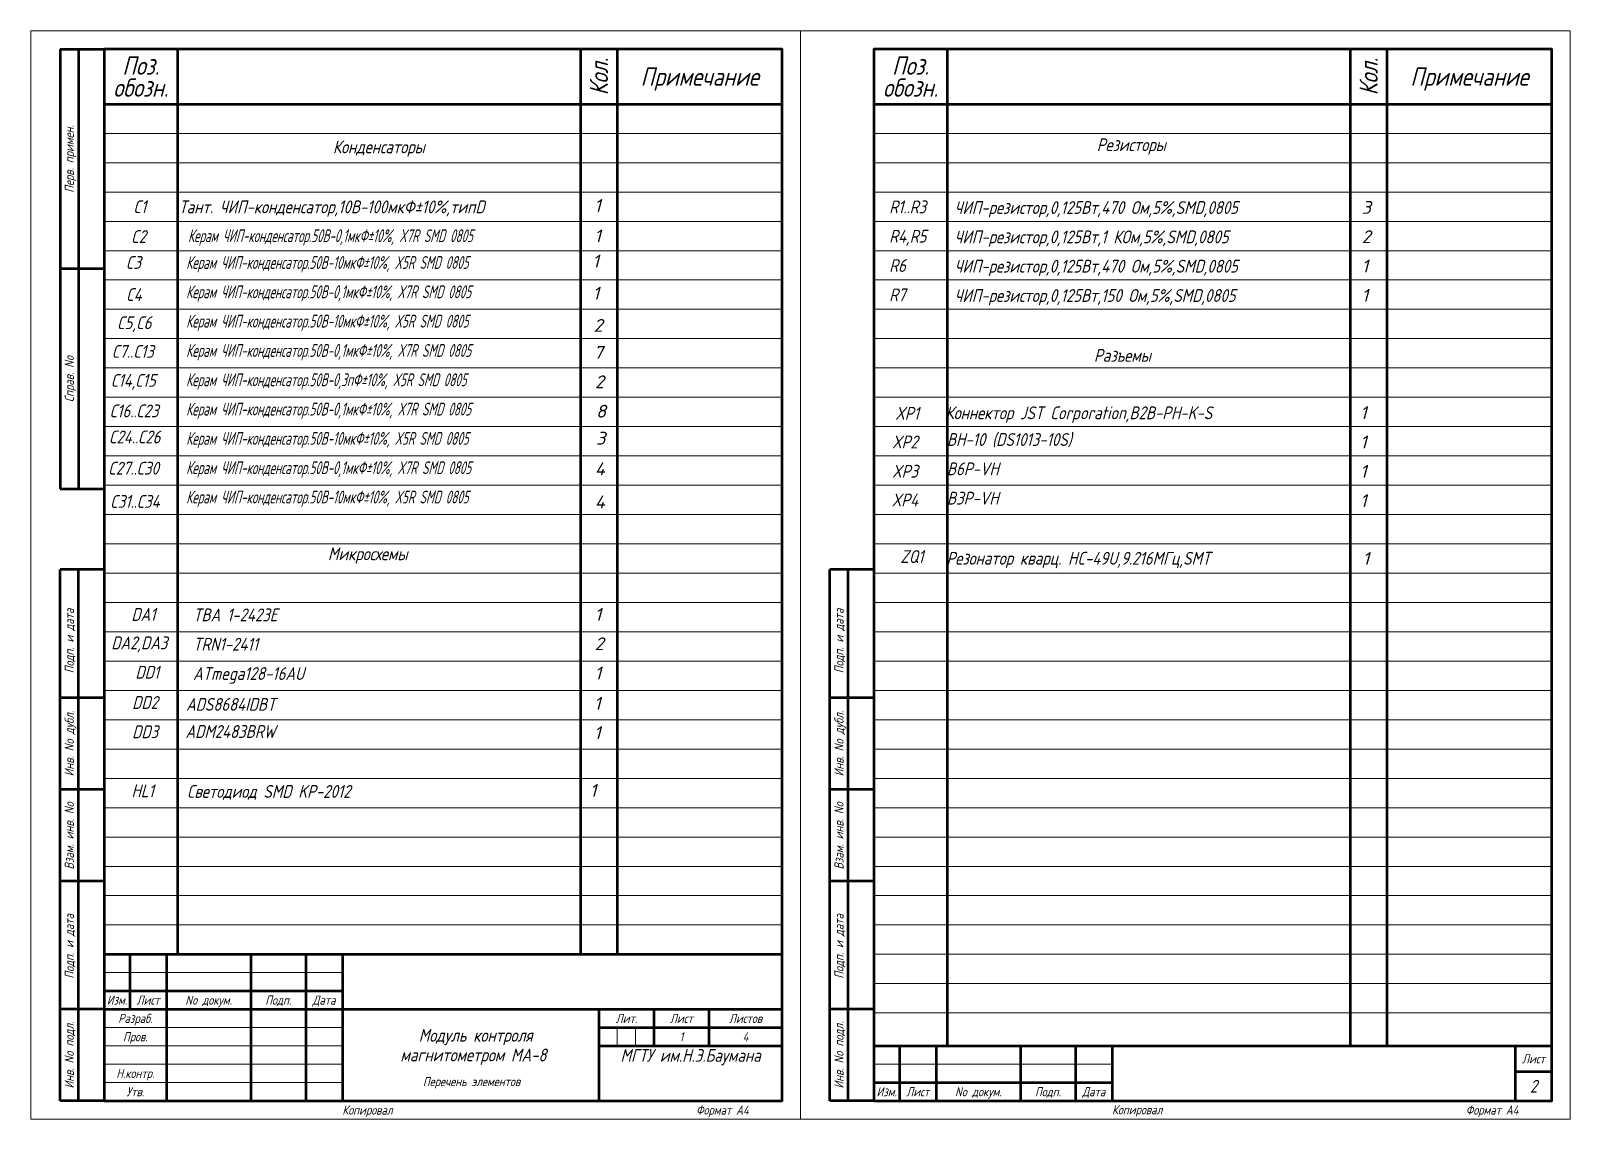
# Model space of a CAD drawing. Header units: millimetres. Extents: x 362 to 1396, y -318 to 102.
# Drawn here: x 976.4 to 1396.4, y -249.7 to 47.3 of the extents above; entities that cross this region are included whole.
import ezdxf
from ezdxf.enums import TextEntityAlignment as Align

# ---------------------------------------------------------------- set-up
doc = ezdxf.new("R2010")
doc.units = ezdxf.units.MM
for name, color, linetype, lineweight in [('OSN25', 2, 'Continuous', 20), ('OSN50', 3, 'Continuous', 50), ('TEXT', 1, 'Continuous', 30)]:
    doc.layers.add(name, color=color, linetype=linetype, lineweight=lineweight)
doc.styles.add('E', font='simplex.shx', dxfattribs={"width": 0.8, "oblique": 15})
doc.styles.add('E1', font='simplex.shx', dxfattribs={"oblique": 15})

msp = doc.modelspace()

# ---------------------------------------------------------------- linework, layer by layer
at = {"layer": 'OSN25'}
for p, q in [((996.42, 19.29), (1181.42, 19.29)), ((1206.42, 19.29), (1391.42, 19.29)), ((996.42, 11.29), (1181.42, 11.29)), ((1206.42, 11.29), (1391.42, 11.29)), ((996.42, 3.29), (1181.42, 3.29)), ((1206.42, 3.29), (1391.42, 3.29)), ((996.42, -4.71), (1181.42, -4.71)), ((1206.42, -4.71), (1391.42, -4.71)), ((996.42, -12.71), (1181.42, -12.71)), ((1206.42, -12.71), (1391.42, -12.71)), ((996.42, -20.71), (1181.42, -20.71)), ((1206.42, -20.71), (1391.42, -20.71)), ((996.42, -28.71), (1181.42, -28.71)), ((1206.42, -28.71), (1391.42, -28.71)), ((996.42, -36.71), (1181.42, -36.71)), ((1206.42, -36.71), (1391.42, -36.71)), ((996.42, -44.71), (1181.42, -44.71)), ((1206.42, -44.71), (1391.42, -44.71)), ((996.42, -52.71), (1181.42, -52.71)), ((1206.42, -52.71), (1391.42, -52.71)), ((996.42, -60.71), (1181.42, -60.71)), ((1206.42, -60.71), (1391.42, -60.71)), ((996.42, -68.71), (1181.42, -68.71)), ((1206.42, -68.71), (1391.42, -68.71)), ((996.42, -76.71), (1181.42, -76.71)), ((1206.42, -76.71), (1391.42, -76.71)), ((996.42, -84.71), (1181.42, -84.71)), ((1206.42, -84.71), (1391.42, -84.71)), ((996.42, -92.71), (1181.42, -92.71)), ((1206.42, -92.71), (1391.42, -92.71)), ((996.42, -100.71), (1181.42, -100.71)), ((1206.42, -100.71), (1391.42, -100.71)), ((996.42, -108.71), (1181.42, -108.71)), ((1206.42, -108.71), (1391.42, -108.71)), ((996.42, -116.71), (1181.42, -116.71)), ((1206.42, -116.71), (1391.42, -116.71)), ((996.42, -124.71), (1181.42, -124.71)), ((1206.42, -124.71), (1391.42, -124.71)), ((996.42, -132.71), (1181.42, -132.71)), ((1206.42, -132.71), (1391.42, -132.71)), ((996.42, -140.71), (1181.42, -140.71)), ((1206.42, -140.71), (1391.42, -140.71)), ((996.42, -148.71), (1181.42, -148.71)), ((1206.42, -148.71), (1391.42, -148.71)), ((996.42, -156.71), (1181.42, -156.71)), ((1206.42, -156.71), (1391.42, -156.71)), ((996.42, -164.71), (1181.42, -164.71)), ((1206.42, -164.71), (1391.42, -164.71)), ((996.42, -172.71), (1181.42, -172.71)), ((1206.42, -172.71), (1391.42, -172.71)), ((996.42, -180.71), (1181.42, -180.71)), ((1206.42, -180.71), (1391.42, -180.71)), ((996.42, -188.71), (1181.42, -188.71)), ((1206.42, -188.71), (1391.42, -188.71)), ((996.42, -196.71), (1181.42, -196.71)), ((1206.42, -196.71), (1391.42, -196.71)), ((1206.42, -204.71), (1391.42, -204.71)), ((996.42, -209.71), (1061.42, -209.71)), ((1206.42, -212.71), (1391.42, -212.71)), ((1206.42, -220.71), (1391.42, -220.71)), ((996.42, -224.71), (1061.42, -224.71)), ((1136.42, -224.71), (1136.42, -229.71)), ((1141.42, -224.71), (1141.42, -229.71)), ((996.42, -229.71), (1061.42, -229.71)), ((996.42, -234.71), (1061.42, -234.71)), ((1206.42, -234.71), (1271.42, -234.71)), ((996.42, -239.71), (1061.42, -239.71))]:
    msp.add_line(p, q, dxfattribs=at)
for points in [[(976.42, -249.71), (1186.42, -249.71), (1186.42, 47.29), (976.42, 47.29)], [(1186.42, -249.71), (1396.42, -249.71), (1396.42, 47.29), (1186.42, 47.29)]]:
    msp.add_lwpolyline(points, close=True, dxfattribs=at)
at = {"layer": 'OSN50'}
for p, q in [((984.42, 42.29), (996.42, 42.29)), ((989.42, 42.29), (989.42, -77.71)), ((1016.42, 42.29), (1016.42, -204.71)), ((1126.42, 42.29), (1126.42, -204.71)), ((1136.42, 42.29), (1136.42, -204.71)), ((1226.42, 42.29), (1226.42, -229.71)), ((1336.42, 42.29), (1336.42, -229.71)), ((1346.42, 42.29), (1346.42, -229.71)), ((996.42, 27.29), (1181.42, 27.29)), ((1206.42, 27.29), (1391.42, 27.29)), ((989.42, -244.71), (989.42, -99.71)), ((1199.42, -244.71), (1199.42, -99.71)), ((996.42, -204.71), (1181.42, -204.71)), ((1003.42, -204.71), (1003.42, -219.71)), ((1013.42, -204.71), (1013.42, -244.71)), ((1036.42, -204.71), (1036.42, -244.71)), ((1051.42, -204.71), (1051.42, -244.71)), ((1061.42, -204.71), (1061.42, -244.71)), ((996.42, -214.71), (1061.42, -214.71)), ((996.42, -219.71), (1061.42, -219.71)), ((1061.42, -219.71), (1181.42, -219.71)), ((1131.42, -219.71), (1131.42, -244.71)), ((1146.42, -219.71), (1146.42, -229.71)), ((1161.42, -219.71), (1161.42, -229.71)), ((1131.42, -224.71), (1181.42, -224.71)), ((1131.42, -229.71), (1181.42, -229.71)), ((1206.42, -229.71), (1391.42, -229.71)), ((1213.42, -229.71), (1213.42, -244.71)), ((1223.42, -229.71), (1223.42, -244.71)), ((1246.42, -229.71), (1246.42, -244.71)), ((1261.42, -229.71), (1261.42, -244.71)), ((1271.42, -229.71), (1271.42, -244.71)), ((1381.42, -229.71), (1381.42, -244.71)), ((1381.42, -236.71), (1391.42, -236.71)), ((1206.42, -239.71), (1271.42, -239.71))]:
    msp.add_line(p, q, dxfattribs=at)
for points in [[(984.42, 42.29), (984.42, -77.71)], [(996.42, -17.71), (984.42, -17.71)], [(984.42, -77.71), (996.42, -77.71)], [(996.42, -99.71), (984.42, -99.71)], [(984.42, -244.71), (984.42, -99.71)], [(1194.42, -244.71), (1194.42, -99.71)], [(1206.42, -99.71), (1194.42, -99.71)], [(996.42, -134.71), (984.42, -134.71)], [(1206.42, -134.71), (1194.42, -134.71)], [(996.42, -159.71), (984.42, -159.71)], [(1206.42, -159.71), (1194.42, -159.71)], [(996.42, -184.71), (984.42, -184.71)], [(1206.42, -184.71), (1194.42, -184.71)], [(996.42, -219.71), (984.42, -219.71)], [(1206.42, -219.71), (1194.42, -219.71)], [(996.42, -244.71), (984.42, -244.71)], [(1206.42, -244.71), (1194.42, -244.71)]]:
    msp.add_lwpolyline(points, dxfattribs=at)
for points in [[(996.42, -244.71), (1181.42, -244.71), (1181.42, 42.29), (996.42, 42.29)], [(1206.42, -244.71), (1391.42, -244.71), (1391.42, 42.29), (1206.42, 42.29)]]:
    msp.add_lwpolyline(points, close=True, dxfattribs=at)

# ---------------------------------------------------------------- texts
at = {"layer": 'TEXT', "style": 'E', "oblique": 15, "width": 0.8}
for s, height, p in [('Поз.', 5, (1006.42, 37.79)), ('Поз.', 5, (1216.42, 37.79)), ('обозн.', 5, (1006.42, 31.79)), ('Примечание', 5, (1158.92, 34.79)), ('обозн.', 5, (1216.42, 31.79)), ('Примечание', 5, (1368.92, 34.79)), ('Конденсаторы', 3.5, (1071.38, 15.61)), ('Резисторы', 3.5, (1276.66, 16.2)), ('Разъемы', 3.5, (1274.24, -41.29)), ('Микросхемы', 3.5, (1068.34, -95.43)), ('Изм.', 2.5, (999.92, -217.21)), ('Лист', 2.5, (1008.42, -217.21)), ('No докум.', 2.5, (1024.92, -217.21)), ('Подп.', 2.5, (1043.92, -217.21)), ('Дата', 2.5, (1056.42, -217.21)), ('Разраб.', 2.5, (1004.92, -222.21)), ('Лит.', 2.5, (1138.92, -222.21)), ('Лист', 2.5, (1153.92, -222.21)), ('Листов', 2.5, (1171.42, -222.21)), ('Пров.', 2.5, (1004.92, -227.21)), ('Модуль контроля', 3.5, (1097.79, -226.81)), ('1', 2.5, (1153.92, -227.21)), ('4', 2.5, (1171.42, -227.21)), ('магнитометром МА-8', 3.5, (1097.18, -232.18)), ('МГТУ им.Н.Э.Баумана', 3.5, (1156.42, -232.3)), ('Лист', 2.5, (1386.42, -233.21)), ('Н.контр.', 2.5, (1004.92, -237.21)), ('Перечень элементов', 2.5, (1096.67, -239.44)), ('2', 3.5, (1386.42, -240.71)), ('Утв.', 2.5, (1004.92, -242.21)), ('Изм.', 2.5, (1209.92, -242.21)), ('Лист', 2.5, (1218.42, -242.21)), ('No докум.', 2.5, (1234.92, -242.21)), ('Подп.', 2.5, (1253.92, -242.21)), ('Дата', 2.5, (1266.42, -242.21))]:
    msp.add_text(s, height=height, dxfattribs=at).set_placement(p, align=Align.MIDDLE_CENTER)
for s, height, p in [('Кол.', 5, (1131.42, 34.79)), ('Кол.', 5, (1341.42, 34.79)), ('Перв. примен.', 2.5, (986.92, 12.29)), ('Справ. No', 2.5, (986.92, -47.71)), ('Подп. и дата', 2.5, (986.92, -119.21)), ('Подп. и дата', 2.5, (1196.92, -119.21)), ('Инв. No дубл.', 2.5, (986.92, -147.22)), ('Инв. No дубл.', 2.5, (1196.92, -147.22)), ('Взам. инв. No', 2.5, (986.92, -172.38)), ('Взам. инв. No', 2.5, (1196.92, -172.38)), ('Подп. и дата', 2.5, (986.92, -202.55)), ('Подп. и дата', 2.5, (1196.92, -202.55)), ('Инв. No подл.', 2.5, (986.92, -232.21)), ('Инв. No подл.', 2.5, (1196.92, -232.21))]:
    msp.add_text(s, height=height, rotation=90, dxfattribs=at).set_placement(p, align=Align.MIDDLE_CENTER)
at = {"layer": 'TEXT', "style": 'E1', "oblique": 15}
for s, width, p in [('C1', 0.8, (1004.36, -2.46)), ('Тант. ЧИП-конденсатор,10В-100мкФ±10%%%,типD', 0.8, (1016.86, -2.51)), ('R1..R3', 0.8, (1210.62, -2.52)), ('ЧИП-резистор,0,125Вт,470 Ом,5%%%,SMD,0805    ', 0.8, (1228.45, -2.7)), ('C2', 0.8, (1003.75, -10.62)), ('Керам ЧИП-конденсатор.50В-0,1мкФ±10%%%, X7R SMD 0805     ', 0.6, (1019.3, -10.39)), ('R4,R5', 0.8, (1210.62, -10.52)), ('ЧИП-резистор,0,125Вт,1 КОм,5%%%,SMD,0805    ', 0.8, (1228.45, -10.7)), ('C3', 0.8, (1002.32, -17.68)), ('Керам ЧИП-конденсатор.50В-10мкФ±10%%%, X5R SMD 0805     ', 0.6, (1018.81, -17.69)), ('R6', 0.8, (1210.62, -18.52)), ('ЧИП-резистор,0,125Вт,470 Ом,5%%%,SMD,0805    ', 0.8, (1228.45, -18.7)), ('C4', 0.8, (1002.39, -26.44)), ('Керам ЧИП-конденсатор.50В-0,1мкФ±10%%%, X7R SMD 0805     ', 0.6, (1018.81, -25.69)), ('R7', 0.8, (1210.62, -26.52)), ('ЧИП-резистор,0,125Вт,150 Ом,5%%%,SMD,0805    ', 0.8, (1228.45, -26.7)), ('C5,C6', 0.8, (999.92, -34.12)), ('Керам ЧИП-конденсатор.50В-10мкФ±10%%%, X5R SMD 0805     ', 0.6, (1018.81, -33.69)), ('C7..C13', 0.8, (998.49, -41.95)), ('Керам ЧИП-конденсатор.50В-0,1мкФ±10%%%, X7R SMD 0805     ', 0.6, (1018.81, -41.69)), ('Керам ЧИП-конденсатор.50В-0,3пФ±10%%%, X5R SMD 0805     ', 0.6, (1018.81, -49.69)), ('C14,С15', 0.8, (998.22, -49.86)), ('Керам ЧИП-конденсатор.50В-0,1мкФ±10%%%, X7R SMD 0805     ', 0.6, (1018.81, -57.69)), ('C16..С23', 0.8, (997.87, -58.19)), ('XP1', 0.8, (1212.24, -58.85)), ('Коннектор JST Corporation,B2B-PH-K-S    ', 0.8, (1225.99, -58.71)), ('C24..С26', 0.8, (997.71, -65.3)), ('Керам ЧИП-конденсатор.50В-10мкФ±10%%%, X5R SMD 0805     ', 0.6, (1018.81, -65.69)), ('BH-10 (DS1013-10S)', 0.8, (1226.37, -66)), ('XP2', 0.8, (1211.38, -66.66)), ('C27..С30', 0.8, (997.48, -73.83)), ('Керам ЧИП-конденсатор.50В-0,1мкФ±10%%%, X7R SMD 0805     ', 0.6, (1018.81, -73.69)), ('XP3', 0.8, (1211.38, -74.66)), ('B6P-VH   ', 0.8, (1226.37, -74)), ('C31..С34', 0.8, (998.03, -82.89)), ('Керам ЧИП-конденсатор.50В-10мкФ±10%%%, X5R SMD 0805     ', 0.6, (1018.81, -81.69)), ('XP4', 0.8, (1211.28, -82.48)), ('B3P-VH    ', 0.8, (1226.37, -82)), ('ZQ1', 0.8, (1213.65, -97.94)), ('Резонатор кварц. HC-49U,9.216МГц,SMT    ', 0.8, (1226.25, -98.4)), ('DA1', 0.8, (1003.84, -113.72)), ('TBA 1-2423E', 0.8, (1020.67, -113.85)), ('DA2,DA3', 0.8, (998.36, -121.48)), ('TRN1-2411', 0.8, (1020.67, -121.85)), ('DD1', 0.8, (1004.94, -129.51)), ('ATmega128-16AU', 0.8, (1020.67, -129.85)), ('DD2', 0.8, (1004.07, -137.74)), ('ADS8684IDBT    ', 0.8, (1018.76, -138.26)), ('DD3', 0.8, (1004.07, -145.74)), ('ADM2483BRW    ', 0.8, (1018.62, -145.67)), ('HL1', 0.8, (1003.91, -161.85)), ('Светодиод SMD KP-2012    ', 0.8, (1019.08, -162.02))]:
    msp.add_text(s, height=3.5, dxfattribs=dict(at, width=width)).set_placement(p)
for s, p in [('1', (1130.13, -2.14)), ('3', (1339.5, -2.66)), ('1', (1130.16, -10.42)), ('2', (1339.5, -10.66)), ('1', (1129.63, -17.31)), ('1', (1339.5, -18.66)), ('1', (1129.7, -26.07)), ('1', (1339.5, -26.66)), ('2', (1129.97, -34.85)), ('7', (1129.97, -42.22)), ('2', (1130.31, -50.24)), ('8', (1130.64, -58.27)), ('1', (1339.09, -58.65)), ('3', (1130.64, -65.64)), ('1', (1339.09, -66.65)), ('4', (1130.31, -74)), ('1', (1339.09, -74.65)), ('4', (1130.31, -83.02)), ('1', (1339.09, -82.65)), ('1', (1339.79, -98.45)), ('1', (1130.26, -113.72)), ('2', (1130.26, -121.72)), ('1', (1130.26, -129.72)), ('1', (1130.09, -137.99)), ('1', (1130.09, -145.99)), ('1', (1128.92, -161.75))]:
    msp.add_text(s, height=3.5, dxfattribs=at).set_placement(p)
at = {"layer": 'TEXT', "linetype": 'Continuous', "style": 'E', "oblique": 15, "width": 0.8}
for s, p in [('Копировал', (1061.42, -248.46)), ('Формат A4', (1157.92, -248.46)), ('Копировал', (1271.42, -248.38)), ('Формат A4', (1367.92, -248.46))]:
    msp.add_text(s, height=2.5, dxfattribs=at).set_placement(p)

doc.saveas('drawing.dxf')
